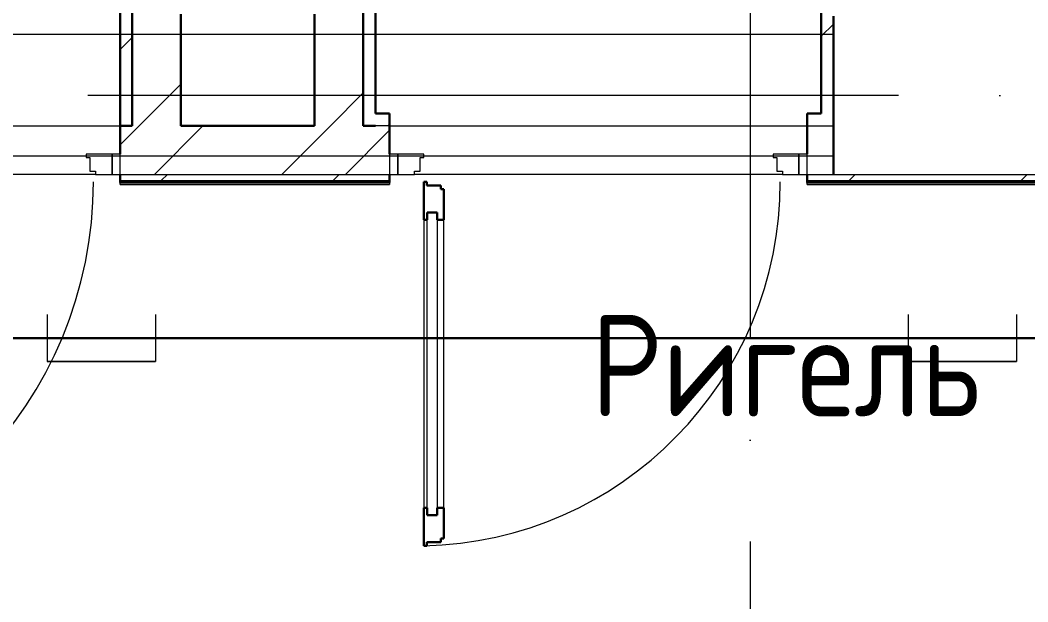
# Model space of a CAD drawing. Header units: millimetres. Extents: x -495897 to 1376592, y -28539 to 470976.
# Drawn here: x 115118 to 117604, y 349111 to 350545 of the extents above; entities that cross this region are included whole.
import ezdxf

# ---------------------------------------------------------------- set-up
doc = ezdxf.new("R2010")
doc.units = ezdxf.units.MM
doc.linetypes.add('ADSK_Линия сетки', pattern=[25, 20, -2.5, 0, -2.5])
doc.linetypes.add('ADSK_Сверху', pattern=[450, 300, -150])
for name, color, linetype, lineweight in [('RC-Линии_связи-Адресные', 5, 'Continuous', 30), ('Аннотация', 7, 'Continuous', 18), ('Двери', 252, 'Continuous', 9), ('Линии', 7, 'Continuous', 9), ('Ограждение', 252, 'Continuous', 9), ('Оси', 252, 'Continuous', 9), ('Стены внутренние', 7, 'Continuous', 18), ('Стены наружные', 7, 'Continuous', 18), ('Стены штриховка', 7, 'Continuous', 9)]:
    doc.layers.add(name, color=color, linetype=linetype, lineweight=lineweight)
doc.layers.add('Двери открывание', color=7, linetype='Continuous', lineweight=9, true_color=0xc0c0c0)
doc.styles.add('GOST Common_2', font='', dxfattribs={"width": 0.9, "height": 250})
doc.styles.get('GOST Common_2').set_extended_font_data('GOST type B')

# ---------------------------------------------------------------- blocks, each defined once
blk = doc.blocks.new('2 этаж')
at = {"layer": 'Двери', "color": 251, "true_color": 0x636466}
for p, q in [((116101, -10184.3), (116037, -10184.3)), ((116037, -10184.3), (116037, -10192.3)), ((116037, -10192.3), (116046, -10192.3)), ((116046, -10192.3), (116046, -10226.3)), ((116121, -10184.3), (116101, -10184.3)), ((116101, -10184.3), (116101, -10234.3)), ((116101, -10234.3), (116101, -10184.3)), ((116121, -10234.3), (116121, -10184.3)), ((116786, -10184.3), (116786, -10234.3)), ((116806, -10184.3), (116786, -10184.3)), ((116806, -10234.3), (116806, -10184.3)), ((116870, -10184.3), (116806, -10184.3)), ((116806, -10184.3), (116806, -10234.3)), ((116861, -10226.3), (116861, -10192.3)), ((116861, -10192.3), (116870, -10192.3)), ((116870, -10192.3), (116870, -10184.3)), ((117796, -10184.3), (117732, -10184.3)), ((117732, -10184.3), (117732, -10192.3)), ((117732, -10192.3), (117741, -10192.3)), ((117741, -10192.3), (117741, -10226.3)), ((117816, -10184.3), (117796, -10184.3)), ((117796, -10184.3), (117796, -10234.3)), ((117796, -10234.3), (117796, -10184.3)), ((117816, -10234.3), (117816, -10184.3)), ((116046, -10226.3), (116060, -10226.3)), ((116060, -10226.3), (116060, -10234.3)), ((116060, -10234.3), (116101, -10234.3)), ((116101, -10234.3), (116121, -10234.3)), ((116786, -10234.3), (116806, -10234.3)), ((116806, -10234.3), (116847, -10234.3)), ((116847, -10234.3), (116847, -10226.3)), ((116847, -10226.3), (116861, -10226.3)), ((117741, -10226.3), (117755, -10226.3)), ((117755, -10226.3), (117755, -10234.3)), ((117755, -10234.3), (117796, -10234.3)), ((117796, -10234.3), (117816, -10234.3)), ((116879, -10328.3), (116903, -10328.3)), ((116879, -11074.3), (116879, -10328.3)), ((116903, -10328.3), (116903, -11074.3)), ((116870, -10346.3), (116870, -11056.3)), ((116920, -11056.3), (116920, -10346.3)), ((116903, -11074.3), (116879, -11074.3))]:
    blk.add_line(p, q, dxfattribs=at)
at = {"layer": 'Двери', "color": 251, "lineweight": 30, "true_color": 0x636466}
for p, q in [((116878, -10252.3), (116870, -10252.3)), ((116870, -10252.3), (116870, -10346.3)), ((116878, -10261.3), (116878, -10252.3)), ((116912, -10261.3), (116878, -10261.3)), ((116912, -10270.3), (116912, -10261.3)), ((116920, -10270.3), (116912, -10270.3)), ((116920, -10346.3), (116920, -10270.3)), ((116879, -10328.3), (116879, -10346.3)), ((116903, -10328.3), (116879, -10328.3)), ((116903, -10346.3), (116903, -10328.3)), ((116879, -10346.3), (116870, -10346.3)), ((116920, -10346.3), (116903, -10346.3)), ((116870, -11056.3), (116870, -11150.3)), ((116879, -11056.3), (116870, -11056.3)), ((116879, -11074.3), (116879, -11056.3)), ((116903, -11056.3), (116903, -11074.3)), ((116920, -11056.3), (116903, -11056.3)), ((116920, -11132.3), (116920, -11056.3)), ((116903, -11074.3), (116879, -11074.3)), ((116912, -11141.3), (116912, -11132.3)), ((116912, -11132.3), (116920, -11132.3)), ((116870, -11150.3), (116878, -11150.3)), ((116878, -11150.3), (116878, -11141.3)), ((116878, -11141.3), (116912, -11141.3))]:
    blk.add_line(p, q, dxfattribs=at)
at = {"layer": 'Двери открывание', "color": 251, "true_color": 0x636466}
for centre, radius, start in [((115057, -10252.3), 998, 271.0334), ((116852, -10252.3), 898, 271.1485)]:
    blk.add_arc(centre, radius, start, 0, dxfattribs=at)
at = {"layer": 'Линии', "color": 251, "linetype": 'ADSK_Сверху', "ltscale": 100, "true_color": 0x636466}
for p, q in [((117881, -9889.3), (107016, -9889.3)), ((117881, -10189.3), (107016, -10189.3))]:
    blk.add_line(p, q, dxfattribs=at)
at = {"layer": 'Ограждение', "color": 251, "true_color": 0x636466}
for p, q in [((116121, -10259.3), (116121, -10254.3)), ((116121, -10259.3), (116786, -10259.3)), ((116786, -10254.3), (116786, -10259.3)), ((117816, -10259.3), (117816, -10254.3)), ((117816, -10259.3), (119266, -10259.3))]:
    blk.add_line(p, q, dxfattribs=at)
at = {"layer": 'Оси', "color": 251, "linetype": 'ADSK_Линия сетки', "ltscale": 100, "true_color": 0x636466}
for p, q in [((117676, -1139.3), (117676, -32265.4)), ((170543.3, -10039.3), (93565.9, -10039.3))]:
    blk.add_line(p, q, dxfattribs=at)
at = {"layer": 'Стены внутренние', "color": 251, "lineweight": 30, "true_color": 0x636466}
blk.add_line((117881, -9844.3), (117881, -10234.3), dxfattribs=at)
at = {"layer": 'Стены внутренние', "color": 251, "true_color": 0x636466}
blk.add_line((117881, -10234.3), (118651, -10234.3), dxfattribs=at)
at = {"layer": 'Стены наружные', "color": 251, "lineweight": 30, "true_color": 0x636466}
for p, q in [((116721, -10114.3), (116721, -8219.3)), ((116751, -10084.3), (116751, -8249.3)), ((116121, -9689.3), (116121, -10114.3)), ((116151, -10114.3), (116151, -9719.3)), ((117851, -9814.3), (117851, -10084.3)), ((116271, -10114.3), (116271, -9839.3)), ((116601, -9839.3), (116601, -10114.3)), ((116786, -10084.3), (116751, -10084.3)), ((116786, -10184.3), (116786, -10084.3)), ((117816, -10084.3), (117816, -10184.3)), ((117851, -10084.3), (117816, -10084.3)), ((116151, -10114.3), (116121, -10114.3)), ((116121, -10114.3), (116121, -10184.3)), ((116121, -10114.3), (116151, -10114.3)), ((116151, -10114.3), (116151, -10114.3)), ((116601, -10114.3), (116271, -10114.3)), ((116751, -10114.3), (116721, -10114.3)), ((116121, -10234.3), (116121, -10254.3)), ((116786, -10254.3), (116786, -10234.3)), ((117816, -10234.3), (117816, -10254.3)), ((116121, -10254.3), (116786, -10254.3)), ((117816, -10254.3), (119266, -10254.3))]:
    blk.add_line(p, q, dxfattribs=at)
at = {"layer": 'Стены наружные', "color": 251, "linetype": 'Continuous', "lineweight": 9, "true_color": 0x636466}
for p, q in [((117851, -9893.6), (117881, -9863.6)), ((116121, -9926.5), (116151, -9896.5)), ((116168.2, -10114.3), (116271, -10011.5)), ((116639.7, -10114.3), (116721, -10032.9)), ((116121, -10161.5), (116168.2, -10114.3)), ((116205.4, -10234.3), (116325.4, -10114.3)), ((116519.7, -10234.3), (116639.7, -10114.3)), ((116781.8, -10114.3), (116786, -10110.1)), ((116676.8, -10234.3), (116786, -10125.1)), ((116222.6, -10249.3), (116237.6, -10234.3)), ((116646.8, -10249.3), (116661.8, -10234.3)), ((117919.6, -10249.3), (117934.6, -10234.3)), ((118343.9, -10249.3), (118358.9, -10234.3)), ((116146.8, -10254.3), (116151.8, -10249.3)), ((116217.6, -10254.3), (116222.6, -10249.3)), ((116288.3, -10254.3), (116293.3, -10249.3)), ((116359, -10254.3), (116364, -10249.3)), ((116429.7, -10254.3), (116434.7, -10249.3)), ((116500.4, -10254.3), (116505.4, -10249.3)), ((116571.1, -10254.3), (116576.1, -10249.3)), ((116641.8, -10254.3), (116646.8, -10249.3)), ((116712.5, -10254.3), (116717.5, -10249.3)), ((116783.2, -10254.3), (116786, -10251.5)), ((117843.9, -10254.3), (117848.9, -10249.3)), ((117914.6, -10254.3), (117919.6, -10249.3)), ((117985.3, -10254.3), (117990.3, -10249.3)), ((118056, -10254.3), (118061, -10249.3)), ((118126.7, -10254.3), (118131.7, -10249.3)), ((118197.5, -10254.3), (118202.5, -10249.3)), ((118268.2, -10254.3), (118273.2, -10249.3)), ((118338.9, -10254.3), (118343.9, -10249.3))]:
    blk.add_line(p, q, dxfattribs=at)
at = {"layer": 'Стены наружные', "color": 251, "true_color": 0x636466}
for p, q in [((114991, -10114.3), (116121, -10114.3)), ((116786, -10114.3), (117816, -10114.3)), ((116060, -10234.3), (115052, -10234.3)), ((117755, -10234.3), (116847, -10234.3))]:
    blk.add_line(p, q, dxfattribs=at)
at = {"layer": 'Стены штриховка', "color": 251, "true_color": 0x636466}
for p, q in [((116786, -10114.3), (116751, -10114.3)), ((117816, -10114.3), (117881, -10114.3)), ((116121, -10234.3), (116786, -10234.3)), ((117816, -10234.3), (117881, -10234.3)), ((116121, -10249.3), (116786, -10249.3)), ((117816, -10249.3), (119266, -10249.3))]:
    blk.add_line(p, q, dxfattribs=at)
at = {"layer": 'Аннотация', "color": 251, "true_color": 0x636466, "style": 'GOST Common_2', "width": 0.9}
blk.add_text('Ригель', height=250, dxfattribs=at).set_placement((117282.3, -10831))

msp = doc.modelspace()

# ---------------------------------------------------------------- linework, layer by layer
at = {"layer": 'RC-Линии_связи-Адресные', "color": 0, "lineweight": 5}
for p, q in [((115184.799, 349819.343), (115184.799, 349703.217)), ((115451.897, 349819.343), (115451.897, 349703.217)), ((117309.266, 349819.343), (117309.266, 349703.217)), ((117576.365, 349819.343), (117576.365, 349703.217)), ((115184.799, 349703.217), (115451.897, 349703.217)), ((115451.897, 349703.217), (115184.799, 349703.217)), ((117309.266, 349703.217), (117576.365, 349703.217)), ((117576.365, 349703.217), (117309.266, 349703.217))]:
    msp.add_line(p, q, dxfattribs=at)
at = {"layer": 'RC-Линии_связи-Адресные'}
msp.add_line((113605.798, 349760.832), (146777.281, 349760.832), dxfattribs=at)

# ---------------------------------------------------------------- block references
msp.add_blockref('2 этаж', (-756.474, 360398.765))

doc.saveas('drawing.dxf')
